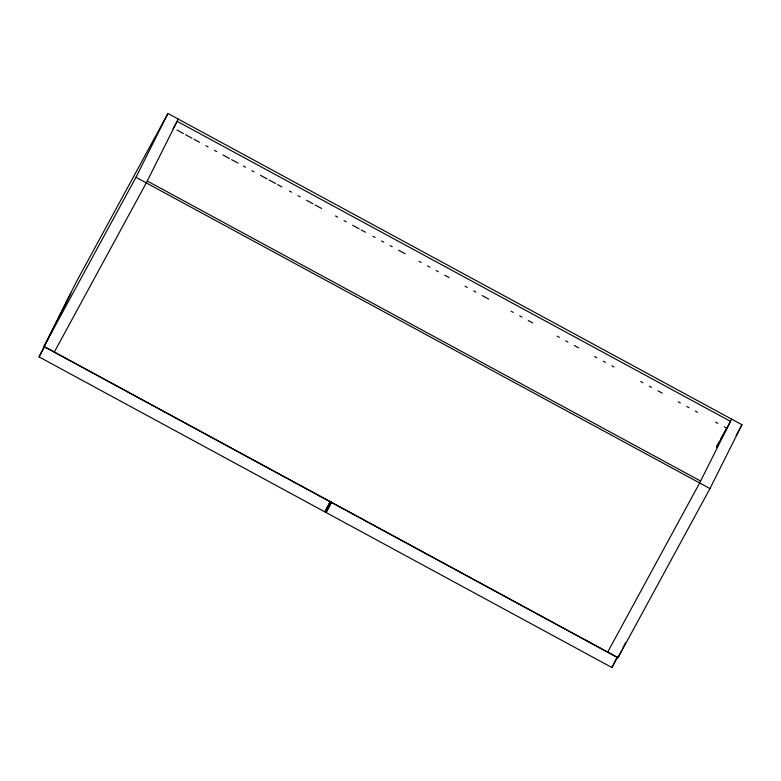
<?xml version="1.0" encoding="UTF-8"?>
<svg xmlns="http://www.w3.org/2000/svg" width="781" height="781" viewBox="0 0 781 781"><rect width="100%" height="100%" fill="white"/><g stroke="black" fill="none" stroke-linecap="round" stroke-linejoin="round"><path stroke-width="1.17" d="M43.941 346.539L75.913 282.693L167.925 113.47L741.95 424.727L709.978 488.564L617.976 657.797L43.941 346.539L135.953 177.307L167.925 113.47M39.05 356.897L44.566 346.744L330.441 501.753L324.916 511.906L39.05 356.897L70.915 293.265M178.253 119.073L146.281 182.91L54.279 352.143M324.916 511.906L329.777 502.193M326.067 512.521L331.583 502.368L617.449 657.377L611.933 667.53L326.067 512.521L331.466 501.744M731.621 419.124L699.649 482.97L607.638 652.194M611.933 667.53L617.332 656.753M617.976 657.797L621.764 650.222M622.847 648.054L625.561 642.646M173.06 128.797L177.131 121.299L730.499 421.359L716.519 447.064M716.48 446.976L719.389 441.616M720.551 439.478L726.955 427.695M736.132 435.437L741.95 424.727M176.975 130.036L183.398 133.522M185.536 134.683L191.96 138.169M194.108 139.321L199.458 142.23M205.891 145.715L208.029 146.877M214.453 150.362L216.601 151.524M223.024 155.009L229.448 158.494M231.596 159.656L238.02 163.141M243.379 166.041L245.517 167.202M251.941 170.688L254.089 171.849M260.512 175.334L266.936 178.82M269.084 179.981L275.508 183.467M277.655 184.628L281.931 186.952M289.429 191.013L291.577 192.175M298 195.66L300.148 196.822M306.572 200.307L312.996 203.792M315.143 204.954L321.567 208.439M335.488 215.986L337.636 217.147M344.06 220.632L346.198 221.794M352.631 225.279L359.055 228.765M361.193 229.926L365.479 232.25M372.976 236.311L375.124 237.473M381.548 240.958L383.686 242.12M390.119 245.605L392.257 246.767M398.681 250.252L405.114 253.737M419.036 261.293L421.174 262.455M427.607 265.94L429.745 267.102M436.169 270.577L438.317 271.739M444.74 275.224L449.026 277.548M465.095 286.266L467.233 287.428M473.657 290.913L475.805 292.074M482.228 295.56L488.652 299.045M511.145 311.238L513.293 312.4M519.716 315.885L521.854 317.047M528.288 320.532L532.574 322.856M557.204 336.211L559.342 337.372M565.776 340.858L567.914 342.019M574.338 345.505L578.623 347.828M594.692 356.536L596.83 357.698M603.264 361.183L605.402 362.345M611.826 365.83L613.973 366.992M640.752 381.509L642.89 382.67M649.314 386.156L651.461 387.317M657.885 390.803L662.171 393.126M678.24 401.834L680.378 402.996M686.802 406.481L688.949 407.643M695.373 411.128L697.511 412.29M715.728 422.17L717.866 423.331M724.29 426.816L726.437 427.978M147.238 180.997L700.606 481.047M135.953 177.307L709.978 488.564"/></g></svg>
